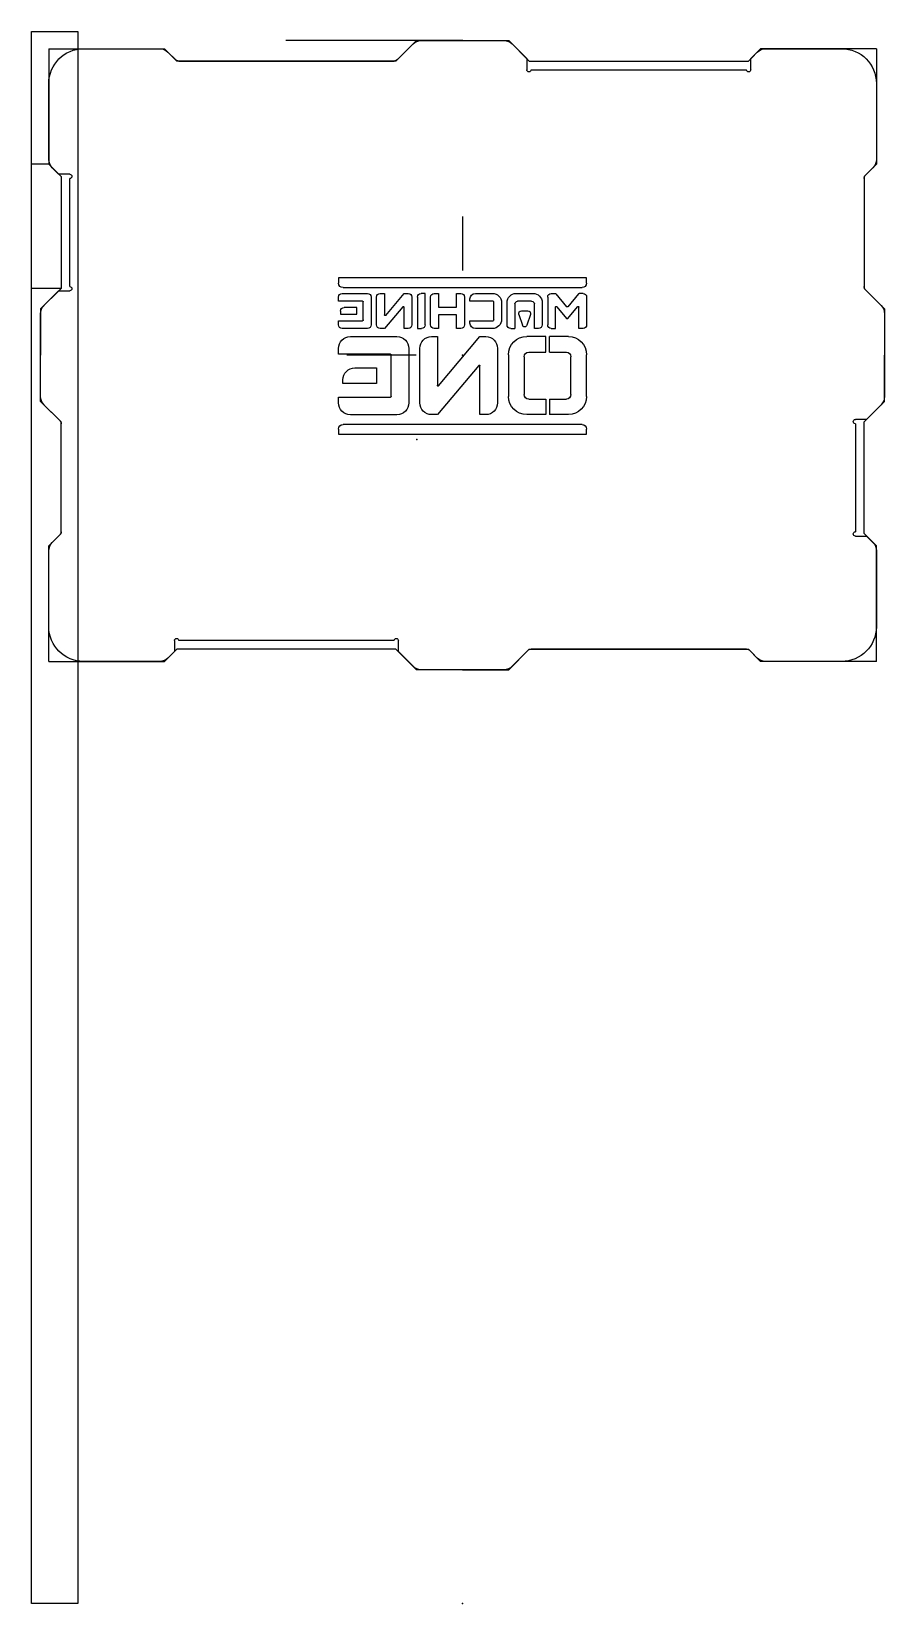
# Model space of a CAD drawing. Header units: centimetres. Extents: x -47 to 46, y 0 to 173.
import ezdxf

# ---------------------------------------------------------------- set-up
doc = ezdxf.new("R2010")
doc.units = ezdxf.units.CM
doc.header["$MEASUREMENT"] = 0
doc.layers.add('cncTable_window_left v6_leftPlate', color=7, linetype='Continuous')
doc.layers.add('cncTable_window_left v6_logoLeft', color=7, linetype='Continuous')

msp = doc.modelspace()

# ---------------------------------------------------------------- linework, layer by layer
at = {"layer": 'cncTable_window_left v6_leftPlate'}
for p, q in [((-47.32, 172.72, -52.4), (-42.24, 172.72, -52.4)), ((-47.32, 0, -52.4), (-47.32, 172.72, -52.4)), ((-42.24, 172.72, -52.4), (-42.24, 0, -52.4)), ((-5.06, 171.72, -52.4), (-19.39, 171.72, -52.4)), ((-5.06, 171.72, -52.4), (-7.31, 169.47, -52.4)), ((0.02, 171.72, -52.4), (-5.06, 171.72, -52.4)), ((-0.02, 171.72, -52.4), (5.06, 171.72, -52.4)), ((5.06, 171.72, -52.4), (7.31, 169.47, -52.4)), ((-45.42, 170.82, -52.4), (-45.42, 158.12, -52.4)), ((-45.42, 170.82, -52.4), (-32.72, 170.82, -52.4)), ((-31.37, 169.47, -52.4), (-32.72, 170.82, -52.4)), ((-7.31, 169.47, -52.4), (-31.37, 169.47, -52.4)), ((7.31, 169.47, -52.4), (31.37, 169.47, -52.4)), ((31.37, 169.47, -52.4), (32.72, 170.82, -52.4)), ((45.42, 170.82, -52.4), (32.72, 170.82, -52.4)), ((45.42, 170.82, -52.4), (45.42, 158.12, -52.4)), ((-45.42, 158.12, -52.4), (-47.32, 158.12, -52.4)), ((-45.42, 158.12, -52.4), (-44.07, 156.77, -52.4)), ((45.42, 158.12, -52.4), (44.07, 156.77, -52.4)), ((-44.07, 156.77, -52.4), (-44.07, 144.49, -52.4)), ((44.07, 156.77, -52.4), (44.07, 144.49, -52.4)), ((0, 152.4, -52.4), (0, 146.47, -52.4)), ((-44.07, 144.49, -52.4), (-47.25, 144.49, -52.4)), ((-44.07, 144.49, -52.4), (-46.32, 142.24, -52.4)), ((44.07, 144.49, -52.4), (46.32, 142.24, -52.4)), ((-46.32, 142.24, -52.4), (-46.32, 137.16, -52.4)), ((46.32, 142.24, -52.4), (46.32, 137.16, -52.4)), ((-46.32, 132.08, -52.4), (-46.32, 137.16, -52.4)), ((-5.08, 137.16, -52.4), (-12.7, 137.16, -52.4)), ((46.32, 132.08, -52.4), (46.32, 137.16, -52.4)), ((-44.07, 129.83, -52.4), (-46.32, 132.08, -52.4)), ((44.07, 129.83, -52.4), (46.32, 132.08, -52.4)), ((-44.07, 117.55, -52.4), (-44.07, 129.83, -52.4)), ((44.07, 117.55, -52.4), (44.07, 129.83, -52.4)), ((-45.42, 116.2, -52.4), (-44.07, 117.55, -52.4)), ((45.42, 116.2, -52.4), (44.07, 117.55, -52.4)), ((-45.42, 103.5, -52.4), (-45.42, 116.2, -52.4)), ((45.42, 103.5, -52.4), (45.42, 116.2, -52.4)), ((-31.37, 104.85, -52.4), (-32.72, 103.5, -52.4)), ((-7.31, 104.85, -52.4), (-31.37, 104.85, -52.4)), ((-5.06, 102.6, -52.4), (-7.31, 104.85, -52.4)), ((5.06, 102.6, -52.4), (7.31, 104.85, -52.4)), ((7.31, 104.85, -52.4), (31.37, 104.85, -52.4)), ((31.37, 104.85, -52.4), (32.72, 103.5, -52.4)), ((-45.42, 103.5, -52.4), (-32.72, 103.5, -52.4)), ((0.02, 102.6, -52.4), (-5.06, 102.6, -52.4)), ((-0.02, 102.6, -52.4), (5.06, 102.6, -52.4)), ((45.42, 103.5, -52.4), (32.72, 103.5, -52.4)), ((-42.24, 0, -52.4), (-47.32, 0, -52.4))]:
    msp.add_line(p, q, dxfattribs=at)
for p in [(0, 137.16, -52.4), (0, 0, -52.4)]:
    msp.add_point(p, dxfattribs=at)
at = {"layer": 'cncTable_window_left v6_logoLeft'}
for p, q in [((-7.16, 169.62, -52.88), (-5.43, 171.35, -52.88)), ((-4.54, 171.72, -52.88), (4.54, 171.72, -52.88)), ((5.43, 171.35, -52.88), (7.04, 169.74, -52.88)), ((-41.61, 170.82, -52.88), (-33.25, 170.82, -52.88)), ((-32.35, 170.45, -52.88), (-31.52, 169.62, -52.88)), ((-31.16, 169.47, -52.88), (-7.52, 169.47, -52.88)), ((7.04, 169.74, -52.88), (7.04, 168.52, -52.88)), ((31.64, 169.74, -52.88), (32.35, 170.45, -52.88)), ((31.64, 168.52, -52.88), (31.64, 169.74, -52.88)), ((33.25, 170.82, -52.88), (41.61, 170.82, -52.88)), ((7.52, 168.52, -52.88), (31.16, 168.52, -52.88)), ((-45.42, 158.65, -52.88), (-45.42, 167.01, -52.88)), ((45.42, 167.01, -52.88), (45.42, 158.65, -52.88)), ((-44.34, 157.04, -52.88), (-45.05, 157.75, -52.88)), ((45.05, 157.75, -52.88), (44.22, 156.92, -52.88)), ((-43.12, 157.04, -52.88), (-44.34, 157.04, -52.88)), ((-43.12, 144.7, -52.88), (-43.12, 156.56, -52.88)), ((44.07, 156.56, -52.88), (44.07, 144.7, -52.88)), ((-13.62, 145.64, -52.88), (-13.62, 145.07, -52.88)), ((13.62, 145.64, -52.88), (-13.62, 145.64, -52.88)), ((13.62, 145.07, -52.88), (13.62, 145.64, -52.88)), ((-45.95, 142.61, -52.88), (-44.34, 144.22, -52.88)), ((-44.34, 144.22, -52.88), (-43.12, 144.22, -52.88)), ((-13.62, 143.08, -52.88), (-13.62, 143.54, -52.88)), ((-13.22, 143.94, -52.88), (-10.44, 143.94, -52.88)), ((-13.12, 144.57, -52.88), (13.12, 144.57, -52.88)), ((-10.04, 143.54, -52.88), (-10.04, 140.48, -52.88)), ((-9.44, 140.48, -52.88), (-9.44, 143.54, -52.88)), ((-9.04, 143.94, -52.88), (-8.58, 143.94, -52.88)), ((-8.58, 143.94, -52.88), (-8.58, 141.59, -52.88)), ((-8.44, 141.53, -52.88), (-6.42, 143.94, -52.88)), ((-6.42, 143.94, -52.88), (-5.96, 143.94, -52.88)), ((-5.56, 143.54, -52.88), (-5.56, 140.48, -52.88)), ((-4.96, 143.54, -52.88), (-4.96, 140.08, -52.88)), ((-4.11, 143.94, -52.88), (-4.56, 143.94, -52.88)), ((-4.11, 140.48, -52.88), (-4.11, 143.94, -52.88)), ((-3.51, 140.48, -52.88), (-3.51, 143.54, -52.88)), ((-3.11, 143.94, -52.88), (-2.65, 143.94, -52.88)), ((-2.65, 143.94, -52.88), (-2.65, 142.44, -52.88)), ((-0.65, 142.44, -52.88), (-0.65, 143.94, -52.88)), ((-0.65, 143.94, -52.88), (-0.19, 143.94, -52.88)), ((0.21, 143.54, -52.88), (0.21, 140.48, -52.88)), ((1.41, 143.94, -52.88), (3.28, 143.94, -52.88)), ((5.88, 143.94, -52.88), (7.74, 143.94, -52.88)), ((9.34, 143.54, -52.88), (9.34, 140.48, -52.88)), ((9.74, 143.94, -52.88), (10.16, 143.94, -52.88)), ((10.22, 143.91, -52.88), (11.42, 142.48, -52.88)), ((12.74, 143.91, -52.88), (11.54, 142.48, -52.88)), ((13.22, 143.94, -52.88), (12.8, 143.94, -52.88)), ((13.62, 143.54, -52.88), (13.62, 140.48, -52.88)), ((44.22, 144.34, -52.88), (45.95, 142.61, -52.88)), ((-46.32, 132.61, -52.88), (-46.32, 141.71, -52.88)), ((-10.98, 143.08, -52.88), (-13.62, 143.08, -52.88)), ((-13.4, 142, -52.88), (-13.4, 141.65, -52.88)), ((-13.4, 141.65, -52.88), (-11.62, 141.65, -52.88)), ((-11.62, 142.4, -52.88), (-13, 142.4, -52.88)), ((-11.62, 141.65, -52.88), (-11.62, 142.4, -52.88)), ((-10.9, 141.02, -52.88), (-10.9, 143, -52.88)), ((-6.56, 142.48, -52.88), (-8.58, 140.08, -52.88)), ((-6.42, 140.08, -52.88), (-6.42, 142.43, -52.88)), ((-2.65, 142.44, -52.88), (-0.65, 142.44, -52.88)), ((0.81, 143.08, -52.88), (0.81, 143.34, -52.88)), ((3.34, 143.08, -52.88), (0.81, 143.08, -52.88)), ((3.42, 141.02, -52.88), (3.42, 143, -52.88)), ((4.28, 142.94, -52.88), (4.28, 141.08, -52.88)), ((4.88, 140.48, -52.88), (4.88, 142.94, -52.88)), ((5.74, 142.78, -52.88), (5.74, 140.08, -52.88)), ((7.58, 143.08, -52.88), (6.04, 143.08, -52.88)), ((6.17, 141.64, -52.88), (6.57, 140.44, -52.88)), ((6.46, 142.03, -52.88), (7.16, 142.03, -52.88)), ((7.45, 141.64, -52.88), (7.05, 140.44, -52.88)), ((7.88, 140.08, -52.88), (7.88, 142.78, -52.88)), ((8.74, 142.94, -52.88), (8.74, 140.48, -52.88)), ((10.2, 140.08, -52.88), (10.2, 142.42, -52.88)), ((10.34, 142.47, -52.88), (11.42, 141.18, -52.88)), ((11.54, 141.18, -52.88), (12.62, 142.47, -52.88)), ((12.76, 140.08, -52.88), (12.76, 142.42, -52.88)), ((46.32, 141.71, -52.88), (46.32, 132.61, -52.88)), ((-13.62, 140.94, -52.88), (-10.98, 140.94, -52.88)), ((-13.62, 140.48, -52.88), (-13.62, 140.94, -52.88)), ((-10.44, 140.08, -52.88), (-13.22, 140.08, -52.88)), ((-8.58, 140.08, -52.88), (-9.04, 140.08, -52.88)), ((-5.96, 140.08, -52.88), (-6.42, 140.08, -52.88)), ((-4.96, 140.08, -52.88), (-4.51, 140.08, -52.88)), ((-2.65, 140.08, -52.88), (-3.11, 140.08, -52.88)), ((-2.65, 141.58, -52.88), (-2.65, 140.08, -52.88)), ((-0.65, 141.58, -52.88), (-2.65, 141.58, -52.88)), ((-0.65, 140.08, -52.88), (-0.65, 141.58, -52.88)), ((-0.19, 140.08, -52.88), (-0.65, 140.08, -52.88)), ((0.81, 140.68, -52.88), (0.81, 140.94, -52.88)), ((0.81, 140.94, -52.88), (3.34, 140.94, -52.88)), ((3.28, 140.08, -52.88), (1.41, 140.08, -52.88)), ((5.28, 140.08, -52.88), (5.74, 140.08, -52.88)), ((8.34, 140.08, -52.88), (7.88, 140.08, -52.88)), ((9.74, 140.08, -52.88), (10.2, 140.08, -52.88)), ((13.22, 140.08, -52.88), (12.76, 140.08, -52.88)), ((-12.32, 139.19, -52.88), (-7.2, 139.19, -52.88)), ((-3.4, 139.2, -52.88), (-2.77, 139.2, -52.88)), ((-2.77, 139.2, -52.88), (-2.77, 133.84, -52.88)), ((-2.63, 133.79, -52.88), (1.91, 139.2, -52.88)), ((1.91, 139.2, -52.88), (2.54, 139.2, -52.88)), ((9.13, 139.2, -52.88), (7.04, 139.2, -52.88)), ((9.13, 137.48, -52.88), (9.13, 139.2, -52.88)), ((9.53, 137.48, -52.88), (9.53, 139.2, -52.88)), ((11.62, 139.2, -52.88), (9.53, 139.2, -52.88)), ((-13.62, 137.26, -52.88), (-13.62, 137.89, -52.88)), ((-7.91, 137.26, -52.88), (-13.62, 137.26, -52.88)), ((-7.83, 132.62, -52.88), (-7.83, 137.18, -52.88)), ((-5.9, 137.89, -52.88), (-5.9, 131.91, -52.88)), ((-4.7, 131.92, -52.88), (-4.7, 137.9, -52.88)), ((3.84, 137.9, -52.88), (3.84, 131.92, -52.88)), ((5.04, 137.2, -52.88), (5.04, 132.62, -52.88)), ((6.76, 136.98, -52.88), (6.76, 132.83, -52.88)), ((7.26, 137.48, -52.88), (9.13, 137.48, -52.88)), ((9.53, 137.48, -52.88), (11.4, 137.48, -52.88)), ((11.9, 132.83, -52.88), (11.9, 136.98, -52.88)), ((13.62, 132.62, -52.88), (13.62, 137.2, -52.88)), ((-11.83, 135.75, -52.88), (-9.45, 135.75, -52.88)), ((-9.45, 135.75, -52.88), (-9.45, 134.05, -52.88)), ((1.77, 136.03, -52.88), (-2.77, 130.62, -52.88)), ((1.91, 130.62, -52.88), (1.91, 135.98, -52.88)), ((-13.13, 134.05, -52.88), (-13.13, 134.45, -52.88)), ((-9.45, 134.05, -52.88), (-13.13, 134.05, -52.88)), ((-44.22, 129.98, -52.88), (-45.95, 131.71, -52.88)), ((-13.62, 131.91, -52.88), (-13.62, 132.54, -52.88)), ((-13.62, 132.54, -52.88), (-7.91, 132.54, -52.88)), ((7.26, 132.33, -52.88), (9.13, 132.33, -52.88)), ((9.13, 132.33, -52.88), (9.13, 130.62, -52.88)), ((9.53, 132.33, -52.88), (9.53, 130.62, -52.88)), ((9.53, 132.33, -52.88), (11.4, 132.33, -52.88)), ((45.95, 131.71, -52.88), (44.34, 130.1, -52.88)), ((-44.07, 117.76, -52.88), (-44.07, 129.62, -52.88)), ((13.12, 129.54, -52.88), (-13.12, 129.54, -52.88)), ((-7.2, 130.61, -52.88), (-12.32, 130.61, -52.88)), ((-2.77, 130.62, -52.88), (-3.4, 130.62, -52.88)), ((2.54, 130.62, -52.88), (1.91, 130.62, -52.88)), ((9.13, 130.62, -52.88), (7.04, 130.62, -52.88)), ((11.62, 130.62, -52.88), (9.53, 130.62, -52.88)), ((44.34, 130.1, -52.88), (43.12, 130.1, -52.88)), ((43.12, 129.62, -52.88), (43.12, 117.76, -52.88)), ((-13.62, 129.04, -52.88), (-13.62, 128.47, -52.88)), ((-13.62, 128.47, -52.88), (13.62, 128.47, -52.88)), ((13.62, 128.47, -52.88), (13.62, 129.04, -52.88)), ((-45.05, 116.57, -52.88), (-44.22, 117.4, -52.88)), ((43.12, 117.28, -52.88), (44.34, 117.28, -52.88)), ((44.34, 117.28, -52.88), (45.05, 116.57, -52.88)), ((-45.42, 107.31, -52.88), (-45.42, 115.67, -52.88)), ((45.42, 115.67, -52.88), (45.42, 107.31, -52.88)), ((-31.64, 105.8, -52.88), (-31.64, 104.58, -52.88)), ((-7.52, 105.8, -52.88), (-31.16, 105.8, -52.88)), ((-7.04, 104.58, -52.88), (-7.04, 105.8, -52.88)), ((-31.64, 104.58, -52.88), (-32.35, 103.87, -52.88)), ((-5.43, 102.97, -52.88), (-7.04, 104.58, -52.88)), ((7.16, 104.7, -52.88), (5.43, 102.97, -52.88)), ((31.16, 104.85, -52.88), (7.52, 104.85, -52.88)), ((32.35, 103.87, -52.88), (31.52, 104.7, -52.88)), ((-33.25, 103.5, -52.88), (-41.61, 103.5, -52.88)), ((4.54, 102.6, -52.88), (-4.54, 102.6, -52.88)), ((41.61, 103.5, -52.88), (33.25, 103.5, -52.88))]:
    msp.add_line(p, q, dxfattribs=at)
at = {"layer": 'cncTable_window_left v6_logoLeft', "extrusion": (0, 0, -1)}
for centre, radius, start, end in [((4.54, 170.45, 52.88), 1.27, 45, 90), ((-4.54, 170.45, 52.88), 1.27, 90, 135), ((41.61, 167.01, 52.88), 3.81, 0, 90), ((33.25, 169.55, 52.88), 1.27, 90, 135), ((31.16, 169.98, 52.88), 0.508, 270, 315), ((7.52, 169.98, 52.88), 0.508, 225, 270), ((-33.25, 169.55, 52.88), 1.27, 45, 90), ((-41.61, 167.01, 52.88), 3.81, 90, 180), ((-7.28, 168.52, 52.88), 0.238, 180, 0), ((-31.4, 168.52, 52.88), 0.238, 180, 0), ((44.15, 158.65, 52.88), 1.27, 315, 360), ((-44.15, 158.65, 52.88), 1.27, 180, 225), ((43.12, 156.8, 52.88), 0.238, 90, 270), ((-44.58, 156.56, 52.88), 0.508, 0, 45), ((43.12, 144.46, 52.88), 0.238, 90, 270), ((13.12, 145.07, 52.88), 0.5, 270, 0), ((13.22, 143.54, 52.88), 0.4, 0, 90), ((10.44, 143.54, 52.88), 0.4, 90, 180), ((9.04, 143.54, 52.88), 0.4, 0, 90), ((5.96, 143.54, 52.88), 0.4, 90, 180), ((4.56, 143.54, 52.88), 0.4, 0, 90), ((3.11, 143.54, 52.88), 0.4, 0, 90), ((0.19, 143.54, 52.88), 0.4, 90, 180), ((-1.41, 143.34, 52.88), 0.6, 0, 90), ((-3.28, 142.94, 52.88), 1, 90, 180), ((-5.88, 142.94, 52.88), 1, 0, 90), ((-7.74, 142.94, 52.88), 1, 90, 180), ((-9.74, 143.54, 52.88), 0.4, 360, 90), ((-10.16, 143.86, 52.88), 0.08, 90, 140), ((-12.8, 143.86, 52.88), 0.08, 40, 90), ((-13.12, 145.07, 52.88), 0.5, 180, 270), ((-13.22, 143.54, 52.88), 0.4, 90, 180), ((-44.58, 144.7, 52.88), 0.508, 315, 0), ((45.05, 141.71, 52.88), 1.27, 0, 45), ((13, 142, 52.88), 0.4, 0, 90), ((10.98, 143, 52.88), 0.08, 90, 180), ((6.5, 142.43, 52.88), 0.08, 40, 180), ((-3.34, 143, 52.88), 0.08, 90, 180), ((-6.04, 142.78, 52.88), 0.3, 0, 90), ((-6.46, 141.73, 52.88), 0.3, 341.5431, 90), ((-7.16, 141.73, 52.88), 0.3, 90, 198.4569), ((-7.58, 142.78, 52.88), 0.3, 90, 180), ((-10.28, 142.42, 52.88), 0.08, 360, 140), ((-11.48, 142.54, 52.88), 0.08, 220, 320), ((-12.68, 142.42, 52.88), 0.08, 40, 180), ((-45.05, 141.71, 52.88), 1.27, 135, 180), ((13.22, 140.48, 52.88), 0.4, 270, 0), ((10.98, 141.02, 52.88), 0.08, 180, 270), ((10.44, 140.48, 52.88), 0.4, 180, 270), ((9.04, 140.48, 52.88), 0.4, 270, 0), ((8.5, 141.59, 52.88), 0.08, 220, 0), ((5.96, 140.48, 52.88), 0.4, 180, 270), ((4.51, 140.48, 52.88), 0.4, 180, 270), ((3.11, 140.48, 52.88), 0.4, 270, 0), ((0.19, 140.48, 52.88), 0.4, 180, 270), ((-1.41, 140.68, 52.88), 0.6, 270, 0), ((-3.28, 141.08, 52.88), 1, 180, 270), ((-3.34, 141.02, 52.88), 0.08, 180, 270), ((-5.28, 140.48, 52.88), 0.4, 270, 0), ((-6.81, 140.52, 52.88), 0.253, 198.4569, 341.5431), ((-8.34, 140.48, 52.88), 0.4, 180, 270), ((-9.74, 140.48, 52.88), 0.4, 270, 0), ((-11.48, 141.23, 52.88), 0.08, 220, 320), ((-13.22, 140.48, 52.88), 0.4, 180, 270), ((12.32, 137.89, 52.88), 1.3, 0, 90), ((7.2, 137.89, 52.88), 1.3, 90, 180), ((3.4, 137.9, 52.88), 1.3, 0, 90), ((-2.54, 137.9, 52.88), 1.3, 90, 180), ((-7.04, 137.2, 52.88), 2, 360, 90), ((-11.62, 137.2, 52.88), 2, 90, 180), ((7.91, 137.18, 52.88), 0.08, 90, 180), ((-7.26, 136.98, 52.88), 0.5, 0, 90), ((-11.4, 136.98, 52.88), 0.5, 90, 180), ((11.83, 134.45, 52.88), 1.3, 0, 90), ((-1.83, 135.98, 52.88), 0.08, 40, 180), ((2.69, 133.84, 52.88), 0.08, 220, 0), ((45.05, 132.61, 52.88), 1.27, 315, 360), ((12.32, 131.91, 52.88), 1.3, 270, 0), ((7.91, 132.62, 52.88), 0.08, 180, 270), ((7.2, 131.91, 52.88), 1.3, 180, 270), ((3.4, 131.92, 52.88), 1.3, 270, 0), ((-2.54, 131.92, 52.88), 1.3, 180, 270), ((-7.04, 132.62, 52.88), 2, 270, 0), ((-7.26, 132.83, 52.88), 0.5, 270, 360), ((-11.4, 132.83, 52.88), 0.5, 180, 270), ((-11.62, 132.62, 52.88), 2, 180, 270), ((-45.05, 132.61, 52.88), 1.27, 180, 225), ((44.58, 129.62, 52.88), 0.508, 135, 180), ((13.12, 129.04, 52.88), 0.5, 0, 90), ((-13.12, 129.04, 52.88), 0.5, 90, 180), ((-43.12, 129.86, 52.88), 0.238, 270, 90), ((44.58, 117.76, 52.88), 0.508, 180, 225), ((-43.12, 117.52, 52.88), 0.238, 270, 90), ((44.15, 115.67, 52.88), 1.27, 0, 45), ((-44.15, 115.67, 52.88), 1.27, 135, 180), ((41.61, 107.31, 52.88), 3.81, 270, 360), ((-41.61, 107.31, 52.88), 3.81, 180, 270), ((31.4, 105.8, 52.88), 0.238, 0, 180), ((7.28, 105.8, 52.88), 0.238, 0, 180), ((33.25, 104.77, 52.88), 1.27, 225, 270), ((-7.52, 104.34, 52.88), 0.508, 45, 90), ((-31.16, 104.34, 52.88), 0.508, 90, 135), ((-33.25, 104.77, 52.88), 1.27, 270, 315), ((4.54, 103.87, 52.88), 1.27, 270, 315), ((-4.54, 103.87, 52.88), 1.27, 225, 270)]:
    msp.add_arc(centre, radius, start, end, dxfattribs=at)
at = {"layer": 'cncTable_window_left v6_logoLeft'}
for p in [(-5.02, 127.9, -52.88), (0, 0, -52.88)]:
    msp.add_point(p, dxfattribs=at)

doc.saveas('drawing.dxf')
